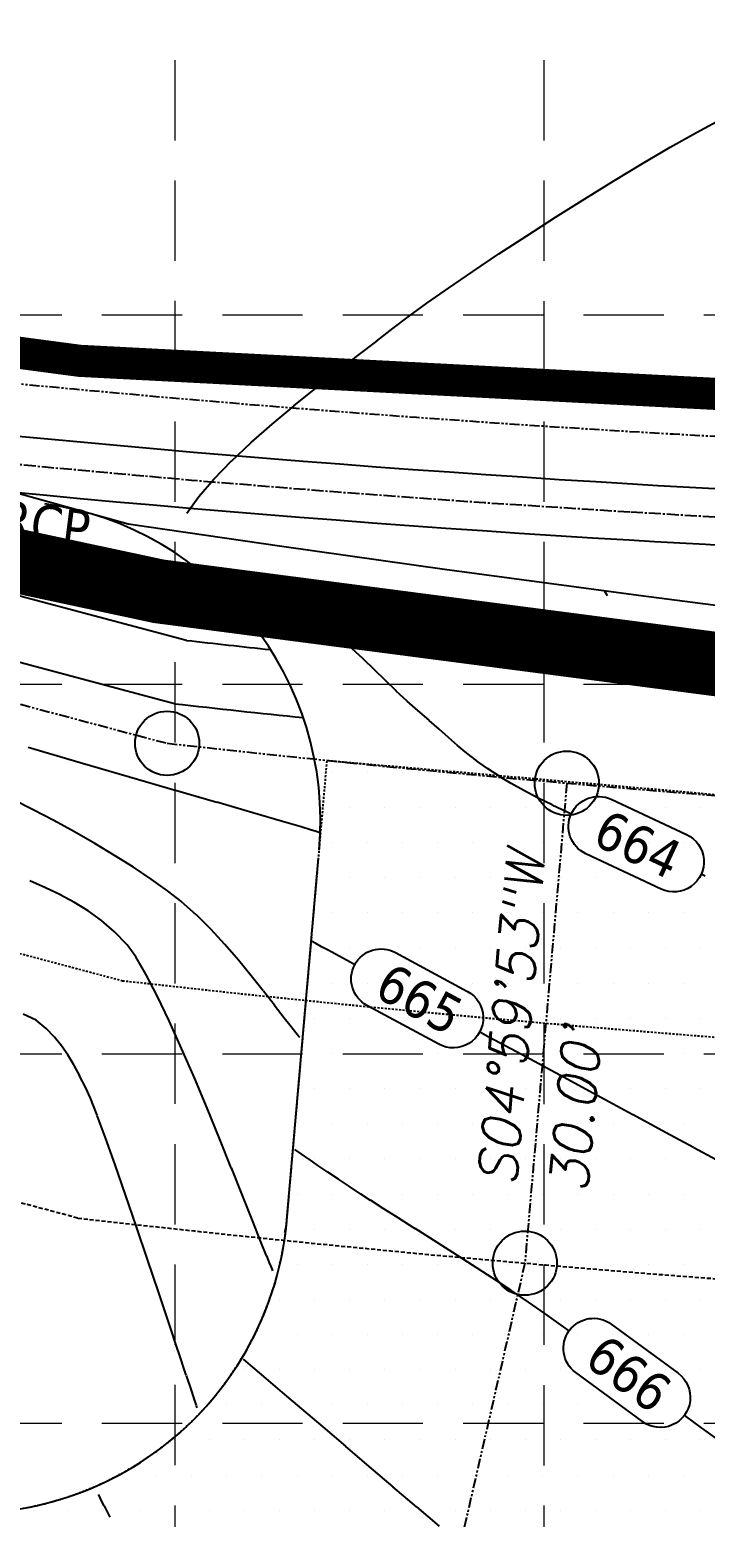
# Model space of a CAD drawing. Header units: inches. Extents: x 6967 to 7890, y 13663 to 15138.
# Drawn here: x 7534.6 to 7576.7, y 14233.6 to 14326.2 of the extents above; entities that cross this region are included whole.
import ezdxf

# ---------------------------------------------------------------- set-up
doc = ezdxf.new("R2010")
doc.units = ezdxf.units.IN
doc.header["$MEASUREMENT"] = 0
for name, pattern in [('CENTER2', [1.125, 0.75, -0.125, 0.125, -0.125]), ('DASHED', [0.75, 0.5, -0.25]), ('HIDDEN', [0.375, 0.25, -0.125]), ('XGWI003AR$0$HIDDEN2', [0.1875, 0.125, -0.0625]), ('xGWI003pt$0$HIDDEN2', [0.1875, 0.125, -0.0625]), ('xGWI003pt$0$PHANTOM2', [1.25, 0.625, -0.125, 0.125, -0.125, 0.125, -0.125])]:
    doc.linetypes.add(name, pattern=pattern)
for name, color, linetype in [('C-ANNO-STRM-N', 7, 'Continuous'), ('C-SITE-LSCP-STBK-N', 2, 'HIDDEN'), ('EC', 35, 'Continuous'), ('GRID', 254, 'HIDDEN'), ('LIMITS OF DISTURBANCE', 1, 'HIDDEN'), ('PC', 35, 'Continuous'), ('SILT FENCE', 200, 'Continuous'), ('V-ROAD-BACK-P', 2, 'Continuous'), ('V-STRM-CNTR-E', 11, 'CENTER2'), ('V-STRM-UNDR-E', 15, 'Continuous'), ('XGWI003AR$0$C-PKNG-CURB-FACE-N', 4, 'Continuous'), ('XGWI003AR$0$C-PKNG-FIRE-HTCH-N', 2, 'Continuous'), ('XGWI003AR$0$C-PKNG-FIRE-N', 2, 'XGWI003AR$0$HIDDEN2'), ('XGWI003AR$0$C-SITE-WALK-N', 2, 'Continuous'), ('xGWI003pt$0$C-ANNO-BNDY-N', 7, 'Continuous'), ('xGWI003pt$0$C-BNDY-E', 3, 'xGWI003pt$0$PHANTOM2'), ('xGWI003pt$0$C-BNDY-N', 1, 'xGWI003pt$0$PHANTOM2'), ('xGWI003pt$0$C-ESMT-ELEC', 14, 'xGWI003pt$0$HIDDEN2'), ('xGWI003pt$0$C-RWAY-DCTD-E', 6, 'xGWI003pt$0$PHANTOM2')]:
    doc.layers.add(name, color=color, linetype=linetype)
doc.styles.add('L50', font='TAHOMA.TTF', dxfattribs={"height": 2})
doc.styles.add('L60', font='TAHOMA.TTF', dxfattribs={"height": 2.4})
doc.styles.add('xGWI003pt$0$ROMANS', font='romans.shx', dxfattribs={"oblique": 13, "height": 2.4})

msp = doc.modelspace()

# ---------------------------------------------------------------- linework, layer by layer
at = {"layer": 'C-SITE-LSCP-STBK-N', "color": 253}
msp.add_line((7537.581, 14252.254), (7373.859, 14295.76), dxfattribs=at)
msp.add_arc((7656.878, 15294.993), 1049.541, 263.473303, 269.868333, dxfattribs=at)
at = {"layer": 'defpoints'}
for centre in [(7543.152, 14281.814), (7568.053, 14279.328), (7565.439, 14249.442)]:
    msp.add_circle(centre, 2, dxfattribs=at)
at = {"layer": 'EC', "color": 35}
for points, elevation in [([(7576.126, 14319.852), (7577.623, 14320.662)], 664), ([(7574.499, 14318.931), (7576.126, 14319.852)], 664), ([(7569.169, 14315.718), (7570.989, 14316.842)], 664), ([(7563.828, 14312.283), (7565.556, 14313.417)], 664), ([(7559.335, 14309.213), (7560.685, 14310.16)], 664), ([(7555.037, 14305.958), (7556.207, 14306.859)], 664), ([(7551.055, 14302.82), (7552.423, 14303.921)], 664), ([(7545.125, 14297.178), (7546.063, 14298.266)], 664), ([(7570.587, 14290.997), (7570.409, 14291.316)], 665)]:
    msp.add_lwpolyline(points, dxfattribs=dict(at, elevation=elevation))
at = {"layer": 'EC', "color": 35, "extrusion": (0.505986, -0.862541, 0), "elevation": -8518.078}
msp.add_lwpolyline([(13776.507, 664), (13778.504, 664)], dxfattribs=at)
at = {"layer": 'EC', "color": 35, "extrusion": (0.516594, -0.856231, 0), "elevation": -8347.397}
msp.add_lwpolyline([(13878.502, 664), (13880.589, 664)], dxfattribs=at)
at = {"layer": 'EC', "color": 35, "extrusion": (0.533553, -0.845766, 0), "elevation": -8069.198}
msp.add_lwpolyline([(14037.794, 664), (14039.948, 664)], dxfattribs=at)
at = {"layer": 'EC', "color": 35, "extrusion": (0.540983, -0.841033, 0), "elevation": -7945.224}
msp.add_lwpolyline([(14106.203, 664), (14108.332, 664)], dxfattribs=at)
at = {"layer": 'EC', "color": 35, "extrusion": (-0.55582, 0.831303, 0), "elevation": 7693.715}
msp.add_lwpolyline([(-14240.916, 664), (-14242.882, 664)], dxfattribs=at)
at = {"layer": 'EC', "color": 35, "extrusion": (0.564157, -0.825667, 0), "elevation": -7550.017}
msp.add_lwpolyline([(14315.791, 664), (14317.618, 664)], dxfattribs=at)
at = {"layer": 'EC', "color": 35, "extrusion": (0.586813, -0.809722, 0), "elevation": -7150.569}
msp.add_lwpolyline([(14516.366, 664), (14517.799, 664)], dxfattribs=at)
at = {"layer": 'EC', "color": 35, "extrusion": (0.605171, -0.796096, 0), "elevation": -6816.844}
msp.add_lwpolyline([(14674.86, 664), (14676.04, 664)], dxfattribs=at)
at = {"layer": 'EC', "color": 35, "extrusion": (0.613783, -0.789475, 0), "elevation": -6657.038}
msp.add_lwpolyline([(14746.74, 664), (14748.041, 664)], dxfattribs=at)
at = {"layer": 'EC', "color": 35, "extrusion": (-0.611742, 0.791057, 0), "elevation": 6695.093}
msp.add_lwpolyline([(-14726.416, 664), (-14728.027, 664)], dxfattribs=at)
at = {"layer": 'EC', "color": 35, "extrusion": (-0.617549, 0.786532, 0), "elevation": 6586.5}
msp.add_lwpolyline([(-14773.601, 664), (-14775.304, 664)], dxfattribs=at)
at = {"layer": 'EC', "color": 35, "extrusion": (0.640859, -0.767659, 0), "elevation": -6140.522}
msp.add_lwpolyline([(14960.954, 664), (14962.723, 664)], dxfattribs=at)
at = {"layer": 'EC', "color": 35, "extrusion": (0.659197, -0.75197, 0), "elevation": -5777.696}
msp.add_lwpolyline([(15103.037, 664), (15104.78, 664)], dxfattribs=at)
at = {"layer": 'EC', "color": 35, "extrusion": (0.683364, -0.730078, 0), "elevation": -5282.207}
msp.add_lwpolyline([(15281.707, 664), (15283.383, 664)], dxfattribs=at)
at = {"layer": 'EC', "color": 35, "extrusion": (0.715195, -0.698925, 0), "elevation": -4596.517}
msp.add_lwpolyline([(15500.178, 664), (15501.752, 664)], dxfattribs=at)
at = {"layer": 'EC', "color": 35, "extrusion": (0.813803, -0.58114, 0), "elevation": -2168.418}
msp.add_lwpolyline([(16018.599, 664), (16019.869, 664)], dxfattribs=at)
at = {"layer": 'GRID', "color": 252, "linetype": 'HIDDEN', "lineweight": 0, "ltscale": 20}
for p, q in [((7543.648, 13779.358), (7543.648, 15113.571)), ((7566.65, 13779.354), (7566.65, 15113.571)), ((6991.593, 14308.491), (7865.68, 14308.491)), ((6991.593, 14285.488), (7865.68, 14285.488)), ((6991.593, 14262.486), (7865.68, 14262.486)), ((6991.593, 14239.484), (7865.68, 14239.484))]:
    msp.add_line(p, q, dxfattribs=at)
at = {"layer": 'LIMITS OF DISTURBANCE', "linetype": 'DASHED', "ltscale": 25, "const_width": 2}
msp.add_lwpolyline([(7626.68, 14301.006), (7537.696, 14305.63), (7486.929, 14312.377), (7396.549, 14337.663), (7372.92, 14344.826), (7341.409, 14355.654), (7272.761, 14383.79), (7321.112, 14493.627), (7084.447, 14614.894), (7078.433, 14602.87), (7300.437, 14489.887), (7255.526, 14390.868), (7231.156, 14402.508, 0.426649), (7192.435, 14387.891), (7143.122, 14290.437, 0.055483), (7100.956, 14177.591), (7091.992, 14135.021), (7118.278, 14130.517), (7275.487, 14103.266), (7373.361, 14083.725), (7470.495, 14064.556), (7646.846, 14024.455)], format="xyb", dxfattribs=at)
at = {"layer": 'PC', "color": 25, "extrusion": (-0.370004, -0.92903, 0), "elevation": -16069.99}
msp.add_lwpolyline([(1722.683, 664), (1722.08, 664)], dxfattribs=at)
at = {"layer": 'PC', "color": 25, "extrusion": (-0.341434, -0.939906, 0), "elevation": -16009.827}
msp.add_lwpolyline([(2213.797, 664), (2213.071, 664)], dxfattribs=at)
at = {"layer": 'PC', "color": 25}
for points, elevation in [([(7547.846, 14291.58), (7547.066, 14291.859)], 664), ([(7552.382, 14289.487), (7551.47, 14290.021)], 664), ([(7553.918, 14288.36), (7553.162, 14288.951)], 664), ([(7554.651, 14287.729), (7553.918, 14288.36)], 664), ([(7556.065, 14286.398), (7555.366, 14287.07)], 664), ([(7556.751, 14285.726), (7556.065, 14286.398)], 664), ([(7558.1, 14284.439), (7557.429, 14285.069)], 664), ([(7559.474, 14283.246), (7558.769, 14283.85)], 664), ([(7561.253, 14281.684), (7560.688, 14282.175)], 664), ([(7537.733, 14280.605), (7534.501, 14281.554)], 665), ([(7562.437, 14280.732), (7561.827, 14281.207)], 664), ([(7564.586, 14279.309), (7563.882, 14279.735)], 664), ([(7565.373, 14278.872), (7564.586, 14279.309)], 664), ([(7566.231, 14278.425), (7565.373, 14278.872)], 664), ([(7534.804, 14277.681), (7533.531, 14278.32)], 666), ([(7536.095, 14277.005), (7534.804, 14277.681)], 666), ([(7568.112, 14277.507), (7567.148, 14277.969)], 664), ([(7551.5, 14276.608), (7550.344, 14276.949)], 665), ([(7538.652, 14275.574), (7537.383, 14276.3)], 666), ([(7539.883, 14274.836), (7538.652, 14275.574)], 666), ([(7541.058, 14274.095), (7539.883, 14274.836)], 666), ([(7543.165, 14272.635), (7542.158, 14273.358)], 666), ([(7576.679, 14273.543), (7576.428, 14273.657)], 664), ([(7544.06, 14271.934), (7543.165, 14272.635)], 666), ([(7546.749, 14269.284), (7545.873, 14270.233)], 666), ([(7552.419, 14269.343), (7552.139, 14269.495)], 665), ([(7552.775, 14269.149), (7552.419, 14269.343)], 665), ([(7541.834, 14267.443), (7541.202, 14268.517)], 667), ([(7550.445, 14264.708), (7549.829, 14265.506)], 666), ([(7550.88, 14264.153), (7550.445, 14264.708)], 666), ([(7551.343, 14263.585), (7551.169, 14263.794)], 666), ([(7536.968, 14262.406), (7536.576, 14262.982)], 668), ([(7544.849, 14260.98), (7544.056, 14262.812)], 667), ([(7537.334, 14261.786), (7536.968, 14262.406)], 668), ([(7538.092, 14260.366), (7537.7, 14261.11)], 668), ([(7545.642, 14259.095), (7544.849, 14260.98)], 667), ([(7569.953, 14259.879), (7567.61, 14261.143)], 665), ([(7539.906, 14255.572), (7539.313, 14257.245)], 668), ([(7551.504, 14256.242), (7551.104, 14256.512)], 666), ([(7553.165, 14255.118), (7552.549, 14255.534)], 666), ([(7541.237, 14251.714), (7540.555, 14253.704)], 668), ([(7555.222, 14253.745), (7554.515, 14254.213)], 666), ([(7556.608, 14252.857), (7555.822, 14253.357)], 666), ([(7548.994, 14250.772), (7548.461, 14252.108)], 667), ([(7549.349, 14249.898), (7548.994, 14250.772)], 667), ([(7560.956, 14250.105), (7559.754, 14250.869)], 666), ([(7549.686, 14249.093), (7549.566, 14249.373)], 667), ([(7549.739, 14248.974), (7549.686, 14249.093)], 667), ([(7564.565, 14247.76), (7563.394, 14248.532)], 666), ([(7543.253, 14245.732), (7542.608, 14247.655)], 668), ([(7548.493, 14242.973), (7547.905, 14243.474)], 667), ([(7575.409, 14239.954), (7575.382, 14239.974)], 666), ([(7577.317, 14238.571), (7576.444, 14239.2)], 666), ([(7557.23, 14235.523), (7555.744, 14236.791)], 667), ([(7560.113, 14233.064), (7558.699, 14234.271)], 667)]:
    msp.add_lwpolyline(points, dxfattribs=dict(at, elevation=elevation))
at = {"layer": 'PC', "color": 25, "extrusion": (0.347681, 0.937613, 0), "elevation": 16024.213}
msp.add_lwpolyline([(-2108.955, 664), (-2108.043, 664)], dxfattribs=at)
at = {"layer": 'PC', "color": 25, "extrusion": (0.370757, 0.92873, 0), "elevation": 16071.458}
msp.add_lwpolyline([(-1713.088, 664), (-1712.114, 664)], dxfattribs=at)
at = {"layer": 'PC', "color": 25, "extrusion": (-0.404692, -0.914453, 0), "elevation": -16123.624}
msp.add_lwpolyline([(1121.359, 664), (1120.341, 664)], dxfattribs=at)
at = {"layer": 'PC', "color": 25, "extrusion": (-0.449296, -0.893383, 0), "elevation": -16159.306}
msp.add_lwpolyline([(325.911, 664), (324.866, 664)], dxfattribs=at)
at = {"layer": 'PC', "color": 25, "extrusion": (0.566403, 0.824128, 0), "elevation": 16054.063}
msp.add_lwpolyline([(1868.538, 664), (1869.485, 664)], dxfattribs=at)
at = {"layer": 'PC', "color": 25, "extrusion": (0.677705, 0.735334, 0), "elevation": 15626.077}
msp.add_lwpolyline([(4126.697, 664), (4127.669, 664)], dxfattribs=at)
at = {"layer": 'PC', "color": 25, "extrusion": (0.69654, 0.717518, 0), "elevation": 15513.846}
msp.add_lwpolyline([(4527.525, 664), (4528.47, 664)], dxfattribs=at)
at = {"layer": 'PC', "color": 25, "extrusion": (-0.660766, -0.750592, 0), "elevation": -15715.92}
msp.add_lwpolyline([(-3764.733, 664), (-3765.624, 664)], dxfattribs=at)
at = {"layer": 'PC', "color": 25, "extrusion": (-0.660347, -0.750961, 0), "elevation": -15718.033}
msp.add_lwpolyline([(-3754.182, 664), (-3755.021, 664)], dxfattribs=at)
at = {"layer": 'PC', "color": 25, "extrusion": (-0.66262, -0.748955, 0), "elevation": -15706.578}
msp.add_lwpolyline([(-3801.042, 664), (-3801.822, 664)], dxfattribs=at)
at = {"layer": 'PC', "color": 25, "extrusion": (0.639291, 0.768965, 0), "elevation": 15815.955}
msp.add_lwpolyline([(3315.068, 664), (3315.814, 664)], dxfattribs=at)
at = {"layer": 'PC', "color": 25, "extrusion": (-0.279631, -0.960108, 0), "elevation": -15818.699}
msp.add_lwpolyline([(3246.944, 665), (3243.741, 665)], dxfattribs=at)
at = {"layer": 'PC', "color": 25, "extrusion": (-0.584447, -0.811432, 0), "elevation": -16007.684}
msp.add_lwpolyline([(-2209.098, 664), (-2209.93, 664)], dxfattribs=at)
at = {"layer": 'PC', "color": 25, "extrusion": (-0.278213, -0.960519, 0), "elevation": -15813.89}
msp.add_lwpolyline([(3273.262, 665), (3270.287, 665)], dxfattribs=at)
at = {"layer": 'PC', "color": 25, "extrusion": (-0.55282, -0.833301, 0), "elevation": -16080.778}
msp.add_lwpolyline([(-1591.139, 664), (-1592.061, 664)], dxfattribs=at)
at = {"layer": 'PC', "color": 25, "extrusion": (0.277492, 0.960728, 0), "elevation": 15811.427}
msp.add_lwpolyline([(-3287.826, 665), (-3285.139, 665)], dxfattribs=at)
at = {"layer": 'PC', "color": 25, "extrusion": (-0.277667, -0.960677, 0), "elevation": -15812.028}
msp.add_lwpolyline([(3287.273, 665), (3284.936, 665)], dxfattribs=at)
at = {"layer": 'PC', "color": 25, "extrusion": (-0.444754, -0.895653, 0), "elevation": -16153.622}
msp.add_lwpolyline([(427.347, 664), (426.323, 664)], dxfattribs=at)
at = {"layer": 'PC', "color": 25, "linetype": 'Continuous', "elevation": 664}
for points in [[(7570.82, 14278.326), (7575.518, 14276.129)], [(7573.933, 14272.738), (7569.234, 14274.935)]]:
    msp.add_lwpolyline(points, dxfattribs=at)
at = {"layer": 'PC', "color": 25, "extrusion": (-0.48002, -0.877257, 0), "elevation": -16142.086}
msp.add_lwpolyline([(-240.69, 666), (-242.159, 666)], dxfattribs=at)
at = {"layer": 'PC', "color": 25, "extrusion": (-0.279244, -0.96022, 0), "elevation": -15817.404}
msp.add_lwpolyline([(3263.233, 665), (3261.305, 665)], dxfattribs=at)
at = {"layer": 'PC', "color": 25, "extrusion": (0.289156, 0.957282, 0), "elevation": 15850.302}
msp.add_lwpolyline([(-3101.43, 665), (-3100.743, 665)], dxfattribs=at)
at = {"layer": 'PC', "color": 25, "extrusion": (-0.424194, -0.905571, 0), "elevation": -16139.649}
msp.add_lwpolyline([(797.266, 664), (797.032, 664)], dxfattribs=at)
at = {"layer": 'PC', "color": 25, "extrusion": (-0.297977, -0.954573, 0), "elevation": -15878.244}
msp.add_lwpolyline([(2955.394, 665), (2955.047, 665)], dxfattribs=at)
at = {"layer": 'PC', "color": 25, "extrusion": (-0.307318, -0.951607, 0), "elevation": -15906.446}
msp.add_lwpolyline([(2799.779, 665), (2799.64, 665)], dxfattribs=at)
at = {"layer": 'PC', "color": 25, "extrusion": (0.556363, 0.83094, 0), "elevation": 16056.474}
msp.add_lwpolyline([(1674.083, 666), (1675.407, 666)], dxfattribs=at)
at = {"layer": 'PC', "color": 25, "extrusion": (0.406931, 0.913459, 0), "elevation": 16104.095}
msp.add_lwpolyline([(-1075.378, 667), (-1074.311, 667)], dxfattribs=at)
at = {"layer": 'PC', "color": 25, "extrusion": (-0.430958, -0.902372, 0), "elevation": -16126.91}
msp.add_lwpolyline([(649.933, 667), (648.905, 667)], dxfattribs=at)
at = {"layer": 'PC', "color": 25, "extrusion": (-0.471131, -0.882063, 0), "elevation": -16139.82}
msp.add_lwpolyline([(-75.498, 667), (-76.504, 667)], dxfattribs=at)
at = {"layer": 'PC', "color": 25, "extrusion": (-0.525315, -0.850908, 0), "elevation": -16103.578}
msp.add_lwpolyline([(-1082.629, 667), (-1083.632, 667)], dxfattribs=at)
at = {"layer": 'PC', "color": 25, "extrusion": (-0.588951, -0.808168, 0), "elevation": -15973.334}
msp.add_lwpolyline([(-2311.965, 667), (-2312.986, 667)], dxfattribs=at)
at = {"layer": 'PC', "color": 25, "extrusion": (-0.662714, -0.748873, 0), "elevation": -15687.414}
msp.add_lwpolyline([(-3807.453, 666), (-3808.672, 666)], dxfattribs=at)
at = {"layer": 'PC', "color": 25, "extrusion": (-0.704408, -0.709795, 0), "elevation": -15444.316}
msp.add_lwpolyline([(-4696.045, 666), (-4697.312, 666)], dxfattribs=at)
at = {"layer": 'PC', "color": 25, "extrusion": (-0.655803, -0.754932, 0), "elevation": -15717.609}
msp.add_lwpolyline([(-3666.271, 667), (-3667.335, 667)], dxfattribs=at)
at = {"layer": 'PC', "color": 25, "extrusion": (0.719596, 0.694393, 0), "elevation": 15334.703}
msp.add_lwpolyline([(5031.923, 667), (5033.057, 667)], dxfattribs=at)
at = {"layer": 'PC', "color": 25, "extrusion": (0.80611, 0.591766, 0), "elevation": 14522.662}
msp.add_lwpolyline([(7039.361, 667), (7040.289, 667)], dxfattribs=at)
at = {"layer": 'PC', "color": 25, "extrusion": (0.75657, 0.653913, 0), "elevation": 15040.513}
msp.add_lwpolyline([(5859.501, 666), (5860.791, 666)], dxfattribs=at)
at = {"layer": 'PC', "color": 25, "extrusion": (0.772491, 0.635025, 0), "elevation": 14891.187}
msp.add_lwpolyline([(6227.972, 666), (6229.233, 666)], dxfattribs=at)
at = {"layer": 'PC', "color": 25, "extrusion": (-0.477766, -0.878487, 0), "elevation": -16143.723}
msp.add_lwpolyline([(-181.831, 665), (-182.301, 665)], dxfattribs=at)
at = {"layer": 'PC', "color": 25, "extrusion": (-0.477312, -0.878734, 0), "elevation": -16143.815}
msp.add_lwpolyline([(-172.973, 665), (-173.486, 665)], dxfattribs=at)
at = {"layer": 'PC', "color": 25, "extrusion": (-0.476601, -0.879119, 0), "elevation": -16143.949}
msp.add_lwpolyline([(-159.39, 665), (-159.923, 665)], dxfattribs=at)
at = {"layer": 'PC', "color": 25, "extrusion": (-0.475095, -0.879934, 0), "elevation": -16144.199}
msp.add_lwpolyline([(-131.242, 665), (-131.743, 665)], dxfattribs=at)
at = {"layer": 'PC', "color": 25, "linetype": 'Continuous', "extrusion": (-0.47468, -0.880159, 0)}
for points, elevation in [([(-121.416, 665), (-116.32, 665)], -16146.13), ([(-116.32, 665), (-121.416, 665)], -16142.387)]:
    msp.add_lwpolyline(points, dxfattribs=dict(at, elevation=elevation))
at = {"layer": 'PC', "color": 25, "extrusion": (0.887769, 0.460289, 0), "elevation": 13262.556}
msp.add_lwpolyline([(9193.255, 667), (9194.77, 667)], dxfattribs=at)
at = {"layer": 'PC', "color": 25, "extrusion": (0.783466, 0.621435, 0), "elevation": 14780.127}
msp.add_lwpolyline([(6485.93, 666), (6487.134, 666)], dxfattribs=at)
at = {"layer": 'PC', "color": 25, "extrusion": (-0.474787, -0.880101, 0), "elevation": -16144.244}
msp.add_lwpolyline([(-125.248, 665), (-125.58, 665)], dxfattribs=at)
at = {"layer": 'PC', "color": 25, "extrusion": (0.902289, 0.431133, 0), "elevation": 12956.121}
msp.add_lwpolyline([(9618.574, 667), (9620.304, 667)], dxfattribs=at)
at = {"layer": 'PC', "color": 25, "extrusion": (0.789919, 0.613211, 0), "elevation": 14711.523}
msp.add_lwpolyline([(6638.95, 666), (6640.071, 666)], dxfattribs=at)
at = {"layer": 'PC', "color": 25, "extrusion": (-0.427751, -0.903897, 0), "elevation": -16116.791}
msp.add_lwpolyline([(709.167, 668), (708.276, 668)], dxfattribs=at)
at = {"layer": 'PC', "color": 25, "extrusion": (-0.636827, -0.771007, 0), "elevation": -15796.56}
msp.add_lwpolyline([(-3273.723, 668), (-3274.533, 668)], dxfattribs=at)
at = {"layer": 'PC', "color": 25, "extrusion": (0.70891, 0.705299, 0), "elevation": 15402.491}
msp.add_lwpolyline([(4796.326, 668), (4797.065, 668)], dxfattribs=at)
at = {"layer": 'PC', "color": 25, "extrusion": (0.911422, 0.411473, 0), "elevation": 12744.577}
msp.add_lwpolyline([(9895.269, 667), (9897.16, 667)], dxfattribs=at)
at = {"layer": 'PC', "color": 25, "extrusion": (0.778713, 0.62738, 0), "elevation": 14829.015}
msp.add_lwpolyline([(6369.95, 666), (6370.411, 666)], dxfattribs=at)
at = {"layer": 'PC', "color": 25, "extrusion": (0.474686, 0.880155, 0), "elevation": 16144.258}
msp.add_lwpolyline([(114.253, 665), (114.557, 665)], dxfattribs=at)
at = {"layer": 'PC', "color": 25, "extrusion": (-0.474701, -0.880147, 0), "elevation": -16144.256}
msp.add_lwpolyline([(-111.874, 665), (-114.534, 665)], dxfattribs=at)
at = {"layer": 'PC', "color": 25, "extrusion": (0.774888, 0.632099, 0), "elevation": 14855.614}
msp.add_lwpolyline([(6288.351, 668), (6289.053, 668)], dxfattribs=at)
at = {"layer": 'PC', "color": 25, "extrusion": (0.757615, 0.652702, 0), "elevation": 15030.88}
msp.add_lwpolyline([(5877.401, 666), (5877.525, 666)], dxfattribs=at)
at = {"layer": 'PC', "color": 25, "extrusion": (0.879439, 0.476012, 0), "elevation": 13417.407}
msp.add_lwpolyline([(8953.734, 668), (8954.503, 668)], dxfattribs=at)
at = {"layer": 'PC', "color": 25, "extrusion": (0.474726, 0.880134, 0), "elevation": 16144.253}
msp.add_lwpolyline([(109.625, 665), (112.331, 665)], dxfattribs=at)
at = {"layer": 'PC', "color": 25, "extrusion": (0.912844, 0.408308, 0), "elevation": 12703.72}
msp.add_lwpolyline([(9938.922, 668), (9939.636, 668)], dxfattribs=at)
at = {"layer": 'PC', "color": 25, "extrusion": (0.931804, 0.362962, 0), "elevation": 12200.026}
msp.add_lwpolyline([(10549.973, 668), (10551.116, 668)], dxfattribs=at)
at = {"layer": 'PC', "color": 25, "extrusion": (0.924998, 0.379971, 0), "elevation": 12397.75}
msp.add_lwpolyline([(10320.477, 667), (10322.514, 667)], dxfattribs=at)
at = {"layer": 'PC', "color": 25, "extrusion": (-0.474815, -0.880086, 0), "elevation": -16144.242}
msp.add_lwpolyline([(-106.07, 665), (-108.599, 665)], dxfattribs=at)
at = {"layer": 'PC', "color": 25, "extrusion": (0.938844, 0.344342, 0), "elevation": 11987.613}
msp.add_lwpolyline([(10789.226, 668), (10790.722, 668)], dxfattribs=at)
at = {"layer": 'PC', "color": 25, "extrusion": (-0.474893, -0.880044, 0), "elevation": -16144.232}
msp.add_lwpolyline([(-105.19, 665), (-107.495, 665)], dxfattribs=at)
at = {"layer": 'PC', "color": 25, "extrusion": (0.927156, 0.374676, 0), "elevation": 12338.533}
msp.add_lwpolyline([(10389.228, 667), (10391.2, 667)], dxfattribs=at)
at = {"layer": 'PC', "color": 25, "extrusion": (-0.475014, -0.879978, 0), "elevation": -16144.218}
msp.add_lwpolyline([(-105.431, 665), (-107.422, 665)], dxfattribs=at)
at = {"layer": 'PC', "color": 25, "extrusion": (-0.561057, -0.827777, 0), "elevation": -16037.816}
msp.add_lwpolyline([(-1747.016, 666), (-1747.603, 666)], dxfattribs=at)
at = {"layer": 'PC', "color": 25, "extrusion": (-0.475227, -0.879863, 0), "elevation": -16144.192}
msp.add_lwpolyline([(-107.737, 665), (-109.325, 665)], dxfattribs=at)
at = {"layer": 'PC', "color": 25, "extrusion": (0.944648, 0.328086, 0), "elevation": 11799.615}
msp.add_lwpolyline([(10990.775, 668), (10992.752, 668)], dxfattribs=at)
at = {"layer": 'PC', "color": 25, "extrusion": (0.928526, 0.371268, 0), "elevation": 12300.293}
msp.add_lwpolyline([(10432.623, 667), (10434.475, 667)], dxfattribs=at)
at = {"layer": 'PC', "color": 25, "extrusion": (0.561042, 0.827787, 0), "elevation": 16037.848}
msp.add_lwpolyline([(1746.05, 666), (1746.724, 666)], dxfattribs=at)
at = {"layer": 'PC', "color": 25, "extrusion": (-0.558075, -0.829791, 0), "elevation": -16043.995}
msp.add_lwpolyline([(-1687.079, 666), (-1687.875, 666)], dxfattribs=at)
at = {"layer": 'PC', "color": 25, "extrusion": (-0.555358, -0.831612, 0), "elevation": -16049.427}
msp.add_lwpolyline([(-1633.764, 666), (-1634.594, 666)], dxfattribs=at)
at = {"layer": 'PC', "color": 25, "extrusion": (0.929103, 0.369822, 0), "elevation": 12284.04}
msp.add_lwpolyline([(10450.083, 667), (10451.756, 667)], dxfattribs=at)
at = {"layer": 'PC', "color": 25, "extrusion": (-0.543333, -0.839517, 0), "elevation": -16071.267}
msp.add_lwpolyline([(-1401.069, 666), (-1401.785, 666)], dxfattribs=at)
at = {"layer": 'PC', "color": 25, "extrusion": (-0.534206, -0.845354, 0), "elevation": -16085.5}
msp.add_lwpolyline([(-1224.836, 666), (-1225.947, 666)], dxfattribs=at)
at = {"layer": 'PC', "color": 25, "extrusion": (0.947048, 0.321093, 0), "elevation": 11718.036}
msp.add_lwpolyline([(11073.459, 668), (11075.613, 668)], dxfattribs=at)
at = {"layer": 'PC', "color": 25, "extrusion": (0.533706, 0.84567, 0), "elevation": 16086.222}
msp.add_lwpolyline([(1214.068, 666), (1215.32, 666)], dxfattribs=at)
at = {"layer": 'PC', "color": 25, "extrusion": (-0.534584, -0.845115, 0), "elevation": -16084.952}
msp.add_lwpolyline([(-1229.422, 666), (-1230.779, 666)], dxfattribs=at)
at = {"layer": 'PC', "color": 25, "extrusion": (0.923657, 0.383221, 0), "elevation": 12433.871}
msp.add_lwpolyline([(10268.371, 667), (10268.939, 667)], dxfattribs=at)
at = {"layer": 'PC', "color": 25, "extrusion": (-0.539757, -0.841821, 0), "elevation": -16077.114}
msp.add_lwpolyline([(-1325.169, 666), (-1326.623, 666)], dxfattribs=at)
at = {"layer": 'PC', "color": 25, "extrusion": (0.947715, 0.319117, 0), "elevation": 11694.919}
msp.add_lwpolyline([(11095.741, 668), (11097.871, 668)], dxfattribs=at)
at = {"layer": 'PC', "color": 25, "extrusion": (-0.544207, -0.838951, 0), "elevation": -16069.872}
msp.add_lwpolyline([(-1408.835, 666), (-1410.282, 666)], dxfattribs=at)
at = {"layer": 'PC', "color": 25, "extrusion": (-0.558728, -0.829351, 0), "elevation": -16042.928}
msp.add_lwpolyline([(-1685.622, 666), (-1686.943, 666)], dxfattribs=at)
at = {"layer": 'PC', "color": 25, "extrusion": (-0.570403, -0.821365, 0), "elevation": -16017.481}
msp.add_lwpolyline([(-1911.12, 666), (-1912.37, 666)], dxfattribs=at)
at = {"layer": 'PC', "color": 25, "extrusion": (-0.579382, -0.815056, 0), "elevation": -15995.544}
msp.add_lwpolyline([(-2085.365, 666), (-2086.781, 666)], dxfattribs=at)
at = {"layer": 'PC', "color": 25, "extrusion": (0.948355, 0.31721, 0), "elevation": 11672.578}
msp.add_lwpolyline([(11115.364, 668), (11117.215, 668)], dxfattribs=at)
at = {"layer": 'PC', "color": 25, "extrusion": (-0.585127, -0.810942, 0), "elevation": -15980.409}
msp.add_lwpolyline([(-2197.901, 666), (-2198.339, 666)], dxfattribs=at)
at = {"layer": 'PC', "color": 25, "linetype": 'Continuous', "extrusion": (-0.592466, -0.805596, 0)}
for points, elevation in [([(-2341.036, 666), (-2335.875, 666)], -15961.685), ([(-2335.875, 666), (-2341.036, 666)], -15957.943)]:
    msp.add_lwpolyline(points, dxfattribs=dict(at, elevation=elevation))
at = {"layer": 'PC', "color": 25, "extrusion": (0.948303, 0.317365, 0), "elevation": 11674.391}
msp.add_lwpolyline([(11111.861, 668), (11113.459, 668)], dxfattribs=at)
at = {"layer": 'PC', "color": 25, "extrusion": (0.947907, 0.318546, 0), "elevation": 11688.225}
msp.add_lwpolyline([(11096.264, 668), (11097.309, 668)], dxfattribs=at)
at = {"layer": 'PC', "color": 25, "extrusion": (0.648764, 0.76099, 0), "elevation": 15735.946}
msp.add_lwpolyline([(3494.915, 667), (3496.001, 667)], dxfattribs=at)
at = {"layer": 'PC', "color": 25, "extrusion": (0.947135, 0.320835, 0), "elevation": 11714.998}
msp.add_lwpolyline([(11067.372, 668), (11067.994, 668)], dxfattribs=at)
at = {"layer": 'PC', "color": 25, "extrusion": (0.648712, 0.761034, 0), "elevation": 15736.184}
msp.add_lwpolyline([(3492.492, 667), (3493.843, 667)], dxfattribs=at)
at = {"layer": 'PC', "color": 25, "extrusion": (0.946028, 0.324086, 0), "elevation": 11752.931}
msp.add_lwpolyline([(11026.752, 668), (11027.081, 668)], dxfattribs=at)
at = {"layer": 'PC', "color": 25, "extrusion": (0.944887, 0.327398, 0), "elevation": 11791.489}
msp.add_lwpolyline([(10985.374, 668), (10985.511, 668)], dxfattribs=at)
at = {"layer": 'PC', "color": 25, "extrusion": (-0.648701, -0.761043, 0), "elevation": -15736.234}
msp.add_lwpolyline([(-3490.7, 667), (-3492.267, 667)], dxfattribs=at)
at = {"layer": 'PC', "color": 25, "extrusion": (-0.648715, -0.761031, 0), "elevation": -15736.17}
msp.add_lwpolyline([(-3489.25, 667), (-3490.986, 667)], dxfattribs=at)
at = {"layer": 'PC', "color": 25, "extrusion": (0.589113, 0.808051, 0), "elevation": 15969.376}
msp.add_lwpolyline([(2266.347, 666), (2267.627, 666)], dxfattribs=at)
at = {"layer": 'PC', "color": 25, "extrusion": (0.648748, 0.761003, 0), "elevation": 15736.019}
msp.add_lwpolyline([(3488.074, 667), (3489.931, 667)], dxfattribs=at)
at = {"layer": 'PC', "color": 25, "extrusion": (0.648799, 0.76096, 0), "elevation": 15735.785}
msp.add_lwpolyline([(3487.197, 667), (3489.127, 667)], dxfattribs=at)
at = {"layer": 'PC', "color": 25, "extrusion": (0.886496, 0.462737, 0), "elevation": 13270.258}
msp.add_lwpolyline([(9130.533, 668), (9130.778, 668)], dxfattribs=at)
at = {"layer": 'PC', "color": 25, "extrusion": (-0.648964, -0.760819, 0), "elevation": -15735.027}
msp.add_lwpolyline([(-3486.735, 667), (-3488.665, 667)], dxfattribs=at)
at = {"layer": 'PC', "color": 25, "extrusion": (0.890078, 0.455808, 0), "elevation": 13198.634}
msp.add_lwpolyline([(9233.219, 668), (9233.766, 668)], dxfattribs=at)
at = {"layer": 'PC', "color": 25, "extrusion": (0.891756, 0.452516, 0), "elevation": 13164.43}
msp.add_lwpolyline([(9281.128, 668), (9281.921, 668)], dxfattribs=at)
at = {"layer": 'PC', "color": 25, "linetype": 'Continuous', "extrusion": (0, 0, -1)}
for centre, start, end in [((-7570.027, 14276.631, -664), 295.06128, 115.06128), ((-7574.725, 14274.433, -664), 115.06128, 295.06128), ((-7556.487, 14267.142, -665), 298.3385, 118.3385), ((-7560.973, 14264.723, -665), 118.3385, 298.3385), ((-7569.716, 14244.14, -666), 306.33219, 126.33219), ((-7573.874, 14241.082, -666), 126.33219, 306.33219)]:
    msp.add_arc(centre, 1.871, start, end, dxfattribs=at)
at = {"layer": 'SILT FENCE', "linetype": 'Continuous', "ltscale": 25, "const_width": 4}
msp.add_lwpolyline([(7117.596, 14220.546), (7125.359, 14241.766), (7144.64, 14284.476), (7191.6, 14377.338), (7241.137, 14390.542), (7283.264, 14368.127), (7378.578, 14333.281, 0.080719), (7711.3, 14276.134), (7748.413, 14279.865, -0.375451), (7785.086, 14252.517), (7783.081, 14036.211)], format="xyb", dxfattribs=at)
at = {"layer": 'V-ROAD-BACK-P', "color": 7}
msp.add_lwpolyline([(7399.818, 14335.159), (7409.791, 14332.27), (7420.716, 14329.18), (7431.545, 14326.163), (7453.546, 14320.13), (7509.296, 14304.21), (7540.723, 14295.478), (7550.289, 14294.088), (7560.429, 14292.663), (7572.527, 14291.03), (7578.931, 14290.201)], dxfattribs=at)
at = {"layer": 'V-STRM-CNTR-E', "color": 5}
msp.add_lwpolyline([(7100.213, 14355.422), (7286.424, 14353.286, 0.069019), (7572.032, 14296.223, 0.011978), (7622.781, 14294.424), (7793.155, 14292.47)], format="xyb", dxfattribs=at)
at = {"layer": 'V-STRM-UNDR-E', "color": 5}
for points in [[(7100.233, 14357.172), (7286.73, 14355.033, 0.069087), (7572.136, 14297.969, 0.011978), (7622.801, 14296.174), (7793.174, 14294.219)], [(7100.193, 14353.672), (7286.118, 14351.54, 0.068951), (7571.928, 14294.476, 0.011978), (7622.761, 14292.674), (7793.135, 14290.72)]]:
    msp.add_lwpolyline(points, format="xyb", dxfattribs=at)
at = {"layer": 'XGWI003AR$0$C-PKNG-CURB-FACE-N', "color": 7}
for p, q in [((7550.617, 14252.133), (7552.59, 14274.684)), ((7550.494, 14251.382), (7550.587, 14251.786))]:
    msp.add_line(p, q, dxfattribs=at)
for centre, start, end in [((7532.71, 14276.933), 355.00192, 81.87113), ((7530.693, 14253.875), 262.05394, 355.00192)]:
    msp.add_arc(centre, 20, start, end, dxfattribs=at)
at = {"layer": 'XGWI003AR$0$C-PKNG-FIRE-HTCH-N', "color": 255}
for p, q in [((7553.438, 14280), (7553.438, 14280)), ((7555.625, 14280), (7555.625, 14280)), ((7557.812, 14280), (7557.812, 14280)), ((7560, 14280), (7560, 14280)), ((7554.531, 14277.812), (7554.531, 14277.812)), ((7556.719, 14277.812), (7556.719, 14277.812)), ((7558.906, 14277.812), (7558.906, 14277.812)), ((7561.094, 14277.812), (7561.094, 14277.812)), ((7563.281, 14277.812), (7563.281, 14277.812)), ((7565.469, 14277.812), (7565.469, 14277.812)), ((7567.656, 14277.812), (7567.656, 14277.812)), ((7569.844, 14277.812), (7569.844, 14277.812)), ((7572.031, 14277.812), (7572.031, 14277.812)), ((7574.219, 14277.812), (7574.219, 14277.812)), ((7576.406, 14277.812), (7576.406, 14277.812)), ((7553.438, 14275.625), (7553.438, 14275.625)), ((7555.625, 14275.625), (7555.625, 14275.625)), ((7557.812, 14275.625), (7557.812, 14275.625)), ((7560, 14275.625), (7560, 14275.625)), ((7562.188, 14275.625), (7562.188, 14275.625)), ((7564.375, 14275.625), (7564.375, 14275.625)), ((7566.562, 14275.625), (7566.562, 14275.625)), ((7568.75, 14275.625), (7568.75, 14275.625)), ((7570.938, 14275.625), (7570.938, 14275.625)), ((7573.125, 14275.625), (7573.125, 14275.625)), ((7575.312, 14275.625), (7575.312, 14275.625)), ((7554.531, 14273.438), (7554.531, 14273.438)), ((7556.719, 14273.438), (7556.719, 14273.438)), ((7558.906, 14273.438), (7558.906, 14273.438)), ((7561.094, 14273.438), (7561.094, 14273.438)), ((7563.281, 14273.438), (7563.281, 14273.438)), ((7565.469, 14273.438), (7565.469, 14273.438)), ((7567.656, 14273.438), (7567.656, 14273.438)), ((7569.844, 14273.438), (7569.844, 14273.438)), ((7572.031, 14273.438), (7572.031, 14273.438)), ((7574.219, 14273.438), (7574.219, 14273.438)), ((7576.406, 14273.438), (7576.406, 14273.438)), ((7553.438, 14271.25), (7553.438, 14271.25)), ((7555.625, 14271.25), (7555.625, 14271.25)), ((7557.812, 14271.25), (7557.812, 14271.25)), ((7560, 14271.25), (7560, 14271.25)), ((7562.188, 14271.25), (7562.188, 14271.25)), ((7564.375, 14271.25), (7564.375, 14271.25)), ((7566.562, 14271.25), (7566.562, 14271.25)), ((7568.75, 14271.25), (7568.75, 14271.25)), ((7570.938, 14271.25), (7570.938, 14271.25)), ((7573.125, 14271.25), (7573.125, 14271.25)), ((7575.312, 14271.25), (7575.312, 14271.25)), ((7552.344, 14269.062), (7552.344, 14269.062)), ((7554.531, 14269.062), (7554.531, 14269.062)), ((7556.719, 14269.062), (7556.719, 14269.062)), ((7558.906, 14269.062), (7558.906, 14269.062)), ((7561.094, 14269.062), (7561.094, 14269.062)), ((7563.281, 14269.062), (7563.281, 14269.062)), ((7565.469, 14269.062), (7565.469, 14269.062)), ((7567.656, 14269.062), (7567.656, 14269.062)), ((7569.844, 14269.062), (7569.844, 14269.062)), ((7572.031, 14269.062), (7572.031, 14269.062)), ((7574.219, 14269.062), (7574.219, 14269.062)), ((7576.406, 14269.062), (7576.406, 14269.062)), ((7553.438, 14266.875), (7553.438, 14266.875)), ((7555.625, 14266.875), (7555.625, 14266.875)), ((7557.812, 14266.875), (7557.812, 14266.875)), ((7560, 14266.875), (7560, 14266.875)), ((7562.188, 14266.875), (7562.188, 14266.875)), ((7564.375, 14266.875), (7564.375, 14266.875)), ((7566.562, 14266.875), (7566.562, 14266.875)), ((7568.75, 14266.875), (7568.75, 14266.875)), ((7570.938, 14266.875), (7570.938, 14266.875)), ((7573.125, 14266.875), (7573.125, 14266.875)), ((7575.312, 14266.875), (7575.312, 14266.875)), ((7552.344, 14264.688), (7552.344, 14264.688)), ((7554.531, 14264.688), (7554.531, 14264.688)), ((7556.719, 14264.688), (7556.719, 14264.688)), ((7558.906, 14264.688), (7558.906, 14264.688)), ((7561.094, 14264.688), (7561.094, 14264.688)), ((7563.281, 14264.688), (7563.281, 14264.688)), ((7565.469, 14264.688), (7565.469, 14264.688)), ((7567.656, 14264.688), (7567.656, 14264.688)), ((7569.844, 14264.688), (7569.844, 14264.688)), ((7572.031, 14264.688), (7572.031, 14264.688)), ((7574.219, 14264.688), (7574.219, 14264.688)), ((7576.406, 14264.688), (7576.406, 14264.688)), ((7553.438, 14262.5), (7553.438, 14262.5)), ((7555.625, 14262.5), (7555.625, 14262.5)), ((7557.812, 14262.5), (7557.812, 14262.5)), ((7560, 14262.5), (7560, 14262.5)), ((7562.188, 14262.5), (7562.188, 14262.5)), ((7564.375, 14262.5), (7564.375, 14262.5)), ((7566.562, 14262.5), (7566.562, 14262.5)), ((7568.75, 14262.5), (7568.75, 14262.5)), ((7570.938, 14262.5), (7570.938, 14262.5)), ((7573.125, 14262.5), (7573.125, 14262.5)), ((7575.312, 14262.5), (7575.312, 14262.5)), ((7552.344, 14260.312), (7552.344, 14260.312)), ((7554.531, 14260.312), (7554.531, 14260.312)), ((7556.719, 14260.312), (7556.719, 14260.312)), ((7558.906, 14260.312), (7558.906, 14260.312)), ((7561.094, 14260.312), (7561.094, 14260.312)), ((7563.281, 14260.312), (7563.281, 14260.312)), ((7565.469, 14260.312), (7565.469, 14260.312)), ((7567.656, 14260.312), (7567.656, 14260.312)), ((7569.844, 14260.312), (7569.844, 14260.312)), ((7572.031, 14260.312), (7572.031, 14260.312)), ((7574.219, 14260.312), (7574.219, 14260.312)), ((7576.406, 14260.312), (7576.406, 14260.312)), ((7551.25, 14258.125), (7551.25, 14258.125)), ((7553.438, 14258.125), (7553.438, 14258.125)), ((7555.625, 14258.125), (7555.625, 14258.125)), ((7557.812, 14258.125), (7557.812, 14258.125)), ((7560, 14258.125), (7560, 14258.125)), ((7562.188, 14258.125), (7562.188, 14258.125)), ((7564.375, 14258.125), (7564.375, 14258.125)), ((7566.562, 14258.125), (7566.562, 14258.125)), ((7568.75, 14258.125), (7568.75, 14258.125)), ((7570.938, 14258.125), (7570.938, 14258.125)), ((7573.125, 14258.125), (7573.125, 14258.125)), ((7575.312, 14258.125), (7575.312, 14258.125)), ((7552.344, 14255.938), (7552.344, 14255.938)), ((7554.531, 14255.938), (7554.531, 14255.938)), ((7556.719, 14255.938), (7556.719, 14255.938)), ((7558.906, 14255.938), (7558.906, 14255.938)), ((7561.094, 14255.938), (7561.094, 14255.938)), ((7563.281, 14255.938), (7563.281, 14255.938)), ((7565.469, 14255.938), (7565.469, 14255.938)), ((7567.656, 14255.938), (7567.656, 14255.938)), ((7569.844, 14255.938), (7569.844, 14255.938)), ((7572.031, 14255.938), (7572.031, 14255.938)), ((7574.219, 14255.938), (7574.219, 14255.938)), ((7576.406, 14255.938), (7576.406, 14255.938)), ((7551.25, 14253.75), (7551.25, 14253.75)), ((7553.438, 14253.75), (7553.438, 14253.75)), ((7555.625, 14253.75), (7555.625, 14253.75)), ((7557.812, 14253.75), (7557.812, 14253.75)), ((7560, 14253.75), (7560, 14253.75)), ((7562.188, 14253.75), (7562.188, 14253.75)), ((7564.375, 14253.75), (7564.375, 14253.75)), ((7566.562, 14253.75), (7566.562, 14253.75)), ((7568.75, 14253.75), (7568.75, 14253.75)), ((7570.938, 14253.75), (7570.938, 14253.75)), ((7573.125, 14253.75), (7573.125, 14253.75)), ((7575.312, 14253.75), (7575.312, 14253.75)), ((7552.344, 14251.562), (7552.344, 14251.562)), ((7554.531, 14251.562), (7554.531, 14251.562)), ((7556.719, 14251.562), (7556.719, 14251.562)), ((7558.906, 14251.562), (7558.906, 14251.562)), ((7561.094, 14251.562), (7561.094, 14251.562)), ((7563.281, 14251.562), (7563.281, 14251.562)), ((7565.469, 14251.562), (7565.469, 14251.562)), ((7567.656, 14251.562), (7567.656, 14251.562)), ((7569.844, 14251.562), (7569.844, 14251.562)), ((7572.031, 14251.562), (7572.031, 14251.562)), ((7574.219, 14251.562), (7574.219, 14251.562)), ((7576.406, 14251.562), (7576.406, 14251.562)), ((7551.25, 14249.375), (7551.25, 14249.375)), ((7553.438, 14249.375), (7553.438, 14249.375)), ((7555.625, 14249.375), (7555.625, 14249.375)), ((7557.812, 14249.375), (7557.812, 14249.375)), ((7560, 14249.375), (7560, 14249.375)), ((7562.188, 14249.375), (7562.188, 14249.375)), ((7564.375, 14249.375), (7564.375, 14249.375)), ((7566.562, 14249.375), (7566.562, 14249.375)), ((7568.75, 14249.375), (7568.75, 14249.375)), ((7570.938, 14249.375), (7570.938, 14249.375)), ((7573.125, 14249.375), (7573.125, 14249.375)), ((7575.312, 14249.375), (7575.312, 14249.375)), ((7550.156, 14247.188), (7550.156, 14247.188)), ((7552.344, 14247.188), (7552.344, 14247.188)), ((7554.531, 14247.188), (7554.531, 14247.188)), ((7556.719, 14247.188), (7556.719, 14247.188)), ((7558.906, 14247.188), (7558.906, 14247.188)), ((7561.094, 14247.188), (7561.094, 14247.188)), ((7563.281, 14247.188), (7563.281, 14247.188)), ((7565.469, 14247.188), (7565.469, 14247.188)), ((7567.656, 14247.188), (7567.656, 14247.188)), ((7569.844, 14247.188), (7569.844, 14247.188)), ((7572.031, 14247.188), (7572.031, 14247.188)), ((7574.219, 14247.188), (7574.219, 14247.188)), ((7576.406, 14247.188), (7576.406, 14247.188)), ((7549.062, 14245), (7549.062, 14245)), ((7551.25, 14245), (7551.25, 14245)), ((7553.438, 14245), (7553.438, 14245)), ((7555.625, 14245), (7555.625, 14245)), ((7557.812, 14245), (7557.812, 14245)), ((7560, 14245), (7560, 14245)), ((7562.188, 14245), (7562.188, 14245)), ((7564.375, 14245), (7564.375, 14245)), ((7566.562, 14245), (7566.562, 14245)), ((7568.75, 14245), (7568.75, 14245)), ((7570.938, 14245), (7570.938, 14245)), ((7573.125, 14245), (7573.125, 14245)), ((7575.312, 14245), (7575.312, 14245)), ((7547.969, 14242.812), (7547.969, 14242.812)), ((7550.156, 14242.812), (7550.156, 14242.812)), ((7552.344, 14242.812), (7552.344, 14242.812)), ((7554.531, 14242.812), (7554.531, 14242.812)), ((7556.719, 14242.812), (7556.719, 14242.812)), ((7558.906, 14242.812), (7558.906, 14242.812)), ((7561.094, 14242.812), (7561.094, 14242.812)), ((7563.281, 14242.812), (7563.281, 14242.812)), ((7565.469, 14242.812), (7565.469, 14242.812)), ((7567.656, 14242.812), (7567.656, 14242.812)), ((7569.844, 14242.812), (7569.844, 14242.812)), ((7572.031, 14242.812), (7572.031, 14242.812)), ((7574.219, 14242.812), (7574.219, 14242.812)), ((7576.406, 14242.812), (7576.406, 14242.812)), ((7546.875, 14240.625), (7546.875, 14240.625)), ((7549.062, 14240.625), (7549.062, 14240.625)), ((7551.25, 14240.625), (7551.25, 14240.625)), ((7553.438, 14240.625), (7553.438, 14240.625)), ((7555.625, 14240.625), (7555.625, 14240.625)), ((7557.812, 14240.625), (7557.812, 14240.625)), ((7560, 14240.625), (7560, 14240.625)), ((7562.188, 14240.625), (7562.188, 14240.625)), ((7564.375, 14240.625), (7564.375, 14240.625)), ((7566.562, 14240.625), (7566.562, 14240.625)), ((7568.75, 14240.625), (7568.75, 14240.625)), ((7570.938, 14240.625), (7570.938, 14240.625)), ((7573.125, 14240.625), (7573.125, 14240.625)), ((7575.312, 14240.625), (7575.312, 14240.625)), ((7543.594, 14238.438), (7543.594, 14238.438)), ((7545.781, 14238.438), (7545.781, 14238.438)), ((7547.969, 14238.438), (7547.969, 14238.438)), ((7550.156, 14238.438), (7550.156, 14238.438)), ((7552.344, 14238.438), (7552.344, 14238.438)), ((7554.531, 14238.438), (7554.531, 14238.438)), ((7556.719, 14238.438), (7556.719, 14238.438)), ((7558.906, 14238.438), (7558.906, 14238.438)), ((7561.094, 14238.438), (7561.094, 14238.438)), ((7563.281, 14238.438), (7563.281, 14238.438)), ((7565.469, 14238.438), (7565.469, 14238.438)), ((7567.656, 14238.438), (7567.656, 14238.438)), ((7569.844, 14238.438), (7569.844, 14238.438)), ((7572.031, 14238.438), (7572.031, 14238.438)), ((7574.219, 14238.438), (7574.219, 14238.438)), ((7576.406, 14238.438), (7576.406, 14238.438)), ((7540.312, 14236.25), (7540.312, 14236.25)), ((7542.5, 14236.25), (7542.5, 14236.25)), ((7544.688, 14236.25), (7544.688, 14236.25)), ((7546.875, 14236.25), (7546.875, 14236.25)), ((7549.062, 14236.25), (7549.062, 14236.25)), ((7551.25, 14236.25), (7551.25, 14236.25)), ((7553.438, 14236.25), (7553.438, 14236.25)), ((7555.625, 14236.25), (7555.625, 14236.25)), ((7557.812, 14236.25), (7557.812, 14236.25)), ((7560, 14236.25), (7560, 14236.25)), ((7562.188, 14236.25), (7562.188, 14236.25)), ((7564.375, 14236.25), (7564.375, 14236.25)), ((7566.562, 14236.25), (7566.562, 14236.25)), ((7568.75, 14236.25), (7568.75, 14236.25)), ((7570.938, 14236.25), (7570.938, 14236.25)), ((7573.125, 14236.25), (7573.125, 14236.25)), ((7575.312, 14236.25), (7575.312, 14236.25)), ((7534.844, 14234.062), (7534.844, 14234.062)), ((7537.031, 14234.062), (7537.031, 14234.062)), ((7539.219, 14234.062), (7539.219, 14234.062)), ((7541.406, 14234.062), (7541.406, 14234.062)), ((7543.594, 14234.062), (7543.594, 14234.062)), ((7545.781, 14234.062), (7545.781, 14234.062)), ((7547.969, 14234.062), (7547.969, 14234.062)), ((7550.156, 14234.062), (7550.156, 14234.062)), ((7552.344, 14234.062), (7552.344, 14234.062)), ((7554.531, 14234.062), (7554.531, 14234.062)), ((7556.719, 14234.062), (7556.719, 14234.062)), ((7558.906, 14234.062), (7558.906, 14234.062)), ((7561.094, 14234.062), (7561.094, 14234.062)), ((7563.281, 14234.062), (7563.281, 14234.062)), ((7565.469, 14234.062), (7565.469, 14234.062)), ((7567.656, 14234.062), (7567.656, 14234.062)), ((7569.844, 14234.062), (7569.844, 14234.062)), ((7572.031, 14234.062), (7572.031, 14234.062)), ((7574.219, 14234.062), (7574.219, 14234.062)), ((7576.406, 14234.062), (7576.406, 14234.062))]:
    msp.add_line(p, q, dxfattribs=at)
at = {"layer": 'XGWI003AR$0$C-PKNG-FIRE-N', "color": 7}
for p, q in [((7550.617, 14252.133), (7553.12, 14280.745)), ((7553.12, 14280.745), (7583.006, 14278.131))]:
    msp.add_line(p, q, dxfattribs=at)
msp.add_arc((7530.693, 14253.875), 20, 256.2275, 355.00192, dxfattribs=at)
at = {"layer": 'XGWI003AR$0$C-SITE-WALK-N', "color": 7}
for p, q in [((7544.355, 14288.22), (7419.233, 14321.47)), ((7543.615, 14284.278), (7415.855, 14318.229))]:
    msp.add_line(p, q, dxfattribs=at)
for radius, start, end in [(1013, 263.622633, 263.920889), (1017, 263.605861, 264.060117)]:
    msp.add_arc((7656.876, 15294.952), radius, start, end, dxfattribs=at)
at = {"layer": 'xGWI003pt$0$C-BNDY-E', "color": 253}
msp.add_line((7381.802, 14324.691), (7543.152, 14281.814), dxfattribs=at)
msp.add_arc((7656.876, 15294.952), 1019.5, 263.595429, 269.86846, dxfattribs=at)
at = {"layer": 'xGWI003pt$0$C-BNDY-N', "color": 253}
for p, q in [((7568.053, 14279.328), (7565.439, 14249.442)), ((7565.439, 14249.442), (7520.922, 14055.611))]:
    msp.add_line(p, q, dxfattribs=at)
at = {"layer": 'xGWI003pt$0$C-ESMT-ELEC'}
msp.add_line((7377.83, 14310.226), (7540.37, 14267.033), dxfattribs=at)
msp.add_arc((7656.876, 15294.952), 1034.5, 263.533635, 269.86846, dxfattribs=at)
at = {"layer": 'xGWI003pt$0$C-RWAY-DCTD-E', "color": 7}
msp.add_arc((7634.939, 15354.354), 1055, 250.760518, 269.342815, dxfattribs=at)

# ---------------------------------------------------------------- texts
at = {"layer": 'C-ANNO-STRM-N', "style": 'L60'}
msp.add_text('EX 42" RCP', height=2.4, rotation=352.69871, dxfattribs=at).set_placement((7522.226, 14295.956))
at = {"layer": 'PC', "color": 25, "char_height": 2.4, "width": 6.3006, "attachment_point": 1, "style": 'L50'}
for s, insert, rotation in [('\\fTahoma|b0|i0|c0|p34;\\W1.0000000000;\\T1.0000000000;\\o\\l664', (7570.555, 14277.761, 664), 334.93872), ('\\fTahoma|b0|i0|c0|p34;\\W1.0000000000;\\T1.0000000000;\\o\\l665', (7557.079, 14268.24, 665), 331.6615), ('\\fTahoma|b0|i0|c0|p34;\\W1.0000000000;\\T1.0000000000;\\o\\l666', (7570.455, 14245.145, 666), 323.66781)]:
    msp.add_mtext(s, dxfattribs=dict(at, insert=insert, rotation=rotation))
at = {"layer": 'xGWI003pt$0$C-ANNO-BNDY-N', "style": 'xGWI003pt$0$ROMANS', "oblique": 13}
for s, p in [('S04°59\'53"W', (7564.892, 14254.19)), ("30.00'", (7569.33, 14253.775))]:
    msp.add_text(s, height=2.4, rotation=85.00192, dxfattribs=at).set_placement(p)

doc.saveas('drawing.dxf')
